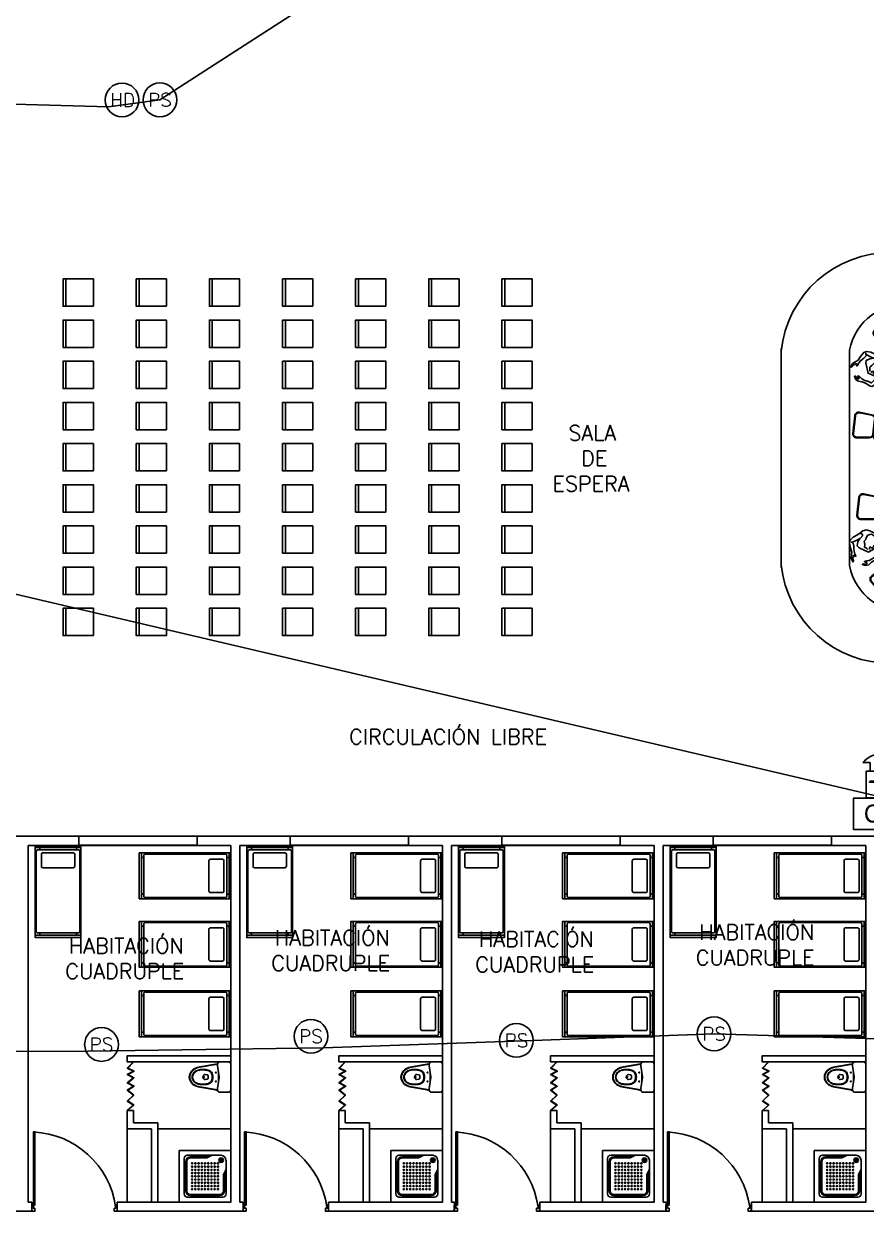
# Model space of a CAD drawing. Header units: metres. Extents: x -24 to 527, y -154 to 95.
# Drawn here: x 20.72 to 34.55, y -91.91 to -72.44 of the extents above; entities that cross this region are included whole.
import ezdxf
from ezdxf.enums import TextEntityAlignment as Align

# ---------------------------------------------------------------- set-up
doc = ezdxf.new("R2010")
doc.units = ezdxf.units.M
doc.header["$MEASUREMENT"] = 0
for name, color, linetype in [('AN-TEXTO', 3, 'Continuous'), ('AR-MOBILIRIO', 1, 'Continuous'), ('AR-MUROS', 6, 'Continuous'), ('AR-PUERTAS', 2, 'Continuous'), ('AR-VENTANAS', 2, 'Continuous'), ('MOBILIARIO', 42, 'Continuous')]:
    doc.layers.add(name, color=color, linetype=linetype)
doc.layers.add('EQUIPO', color=1, linetype='Continuous', lineweight=0)
doc.styles.add('REGULAR-2.5', font='romans.shx', dxfattribs={"height": 2.5})
doc.styles.add('ROMAND', font='romand', dxfattribs={"height": 0.5})
doc.styles.add('ROMANS', font='romans.shx', dxfattribs={"width": 0.75})

# ---------------------------------------------------------------- blocks, each defined once
blk = doc.blocks.new('AR-ESTACION DE ENFERMERAS')
at = {"layer": 'AR-MOBILIRIO'}
for p, q in [((-1.792, 3.363), (-1.792, 1.567)), ((-0.584, 2.259), (-0.616, 1.969)), ((-0.575, 2.257), (-0.606, 1.968)), ((-0.508, 2.307), (-0.304, 2.266)), ((-0.506, 2.317), (-0.302, 2.276)), ((-0.258, 2.205), (-0.286, 1.956)), ((-0.248, 2.203), (-0.276, 1.955)), ((-0.234, 2.041), (-0.266, 2.044)), ((-0.235, 2.036), (-0.266, 2.039)), ((-0.253, 2.118), (-0.262, 2.039)), ((-0.229, 2.075), (-0.262, 2.079)), ((-0.226, 2.115), (-0.258, 2.119)), ((-0.226, 2.11), (-0.258, 2.114)), ((-0.248, 2.118), (-0.257, 2.038)), ((-0.243, 2.117), (-0.252, 2.038)), ((-0.238, 2.117), (-0.247, 2.037)), ((-0.233, 2.116), (-0.242, 2.037)), ((-0.228, 2.116), (-0.237, 2.036)), ((-0.551, 1.905), (-0.343, 1.905)), ((-0.551, 1.895), (-0.343, 1.895)), ((-1.792, -0.23), (-1.792, 1.566)), ((-0.438, 0.977), (-0.235, 0.937)), ((-0.517, 0.919), (-0.549, 0.63)), ((-0.507, 0.918), (-0.539, 0.629)), ((-0.44, 0.968), (-0.236, 0.927)), ((-0.191, 0.865), (-0.218, 0.616)), ((-0.181, 0.864), (-0.208, 0.615)), ((-0.185, 0.779), (-0.194, 0.7)), ((-0.158, 0.776), (-0.19, 0.78)), ((-0.167, 0.697), (-0.199, 0.7)), ((-0.166, 0.702), (-0.198, 0.705)), ((-0.161, 0.736), (-0.194, 0.74)), ((-0.158, 0.771), (-0.191, 0.775)), ((-0.18, 0.779), (-0.189, 0.699)), ((-0.175, 0.778), (-0.184, 0.698)), ((-0.17, 0.777), (-0.179, 0.698)), ((-0.165, 0.777), (-0.174, 0.697)), ((-0.16, 0.776), (-0.169, 0.697)), ((-0.483, 0.566), (-0.275, 0.566)), ((-0.483, 0.556), (-0.275, 0.556)), ((-0.307, -0.367), (-0.138, -0.245)), ((-0.301, -0.375), (-0.132, -0.254)), ((-0.056, -0.262), (0.108, -0.451)), ((-0.048, -0.255), (0.115, -0.445)), ((0.032, -0.299), (0.007, -0.32)), ((0.035, -0.302), (0.011, -0.323)), ((0.011, -0.316), (0.063, -0.377)), ((0.015, -0.313), (0.067, -0.374)), ((0.019, -0.31), (0.071, -0.37)), ((0.022, -0.307), (0.075, -0.367)), ((0.026, -0.303), (0.078, -0.364)), ((0.03, -0.3), (0.082, -0.361)), ((0.059, -0.328), (0.034, -0.35)), ((0.081, -0.355), (0.056, -0.376)), ((0.084, -0.359), (0.06, -0.38)), ((-0.317, -0.464), (-0.126, -0.684)), ((-0.31, -0.458), (-0.119, -0.678)), ((-0.035, -0.68), (0.106, -0.527)), ((-0.028, -0.687), (0.113, -0.534))]:
    blk.add_line(p, q, dxfattribs=at)
at = {"layer": 'AR-MOBILIRIO', "linetype": 'ByBlock'}
for p, q in [((-0.672, 0.172), (-0.662, 0.218)), ((-0.662, 0.218), (-0.609, 0.269)), ((-0.559, 0.213), (-0.612, 0.191)), ((-0.609, 0.269), (-0.539, 0.304)), ((-0.494, 0.247), (-0.559, 0.213)), ((-0.539, 0.304), (-0.499, 0.332)), ((-0.532, 0.191), (-0.499, 0.25)), ((-0.453, 0.374), (-0.499, 0.332)), ((-0.499, 0.332), (-0.467, 0.322)), ((-0.454, 0.293), (-0.494, 0.247)), ((-0.467, 0.322), (-0.454, 0.293)), ((-0.39, 0.387), (-0.453, 0.374)), ((-0.405, 0.23), (-0.431, 0.203)), ((-0.431, 0.203), (-0.422, 0.15)), ((-0.399, 0.259), (-0.405, 0.23)), ((-0.378, 0.293), (-0.399, 0.259)), ((-0.34, 0.369), (-0.39, 0.387)), ((-0.336, 0.314), (-0.378, 0.293)), ((-0.261, 0.333), (-0.34, 0.369)), ((-0.308, 0.319), (-0.336, 0.314)), ((-0.279, 0.296), (-0.308, 0.319)), ((-0.259, 0.282), (-0.279, 0.296)), ((-0.186, 0.298), (-0.261, 0.333)), ((-0.232, 0.285), (-0.259, 0.282)), ((-0.224, 0.256), (-0.232, 0.285)), ((-0.21, 0.253), (-0.224, 0.256)), ((-0.221, 0.189), (-0.204, 0.206)), ((-0.204, 0.206), (-0.21, 0.253)), ((-0.159, 0.255), (-0.186, 0.298)), ((-0.156, 0.209), (-0.159, 0.255)), ((-0.138, 0.158), (-0.156, 0.209)), ((-0.652, 0.09), (-0.672, 0.172)), ((-0.632, 0.021), (-0.652, 0.09)), ((-0.642, 0.191), (-0.61, 0.17)), ((-0.637, -0.018), (-0.632, 0.021)), ((-0.612, 0.191), (-0.63, 0.185)), ((-0.61, 0.17), (-0.602, 0.118)), ((-0.602, 0.118), (-0.598, 0.08)), ((-0.598, 0.08), (-0.597, 0.04)), ((-0.597, 0.04), (-0.581, -0.004)), ((-0.546, 0.126), (-0.532, 0.191)), ((-0.515, 0.095), (-0.546, 0.126)), ((-0.361, 0.023), (-0.515, 0.095)), ((-0.422, 0.15), (-0.424, 0.105)), ((-0.424, 0.105), (-0.393, 0.085)), ((-0.393, 0.085), (-0.372, 0.064)), ((-0.315, 0.048), (-0.361, 0.023)), ((-0.345, 0.093), (-0.332, 0.111)), ((-0.342, 0.066), (-0.345, 0.093)), ((-0.332, 0.111), (-0.305, 0.09)), ((-0.218, 0.103), (-0.315, 0.048)), ((-0.305, 0.09), (-0.279, 0.108)), ((-0.279, 0.108), (-0.274, 0.131)), ((-0.274, 0.131), (-0.246, 0.132)), ((-0.246, 0.132), (-0.245, 0.15)), ((-0.245, 0.15), (-0.215, 0.138)), ((-0.202, 0.173), (-0.221, 0.189)), ((-0.215, 0.138), (-0.202, 0.173)), ((-0.177, 0.16), (-0.215, 0.104)), ((-0.215, 0.104), (-0.212, 0.039)), ((-0.212, 0.039), (-0.204, -0.009)), ((-0.14, 0.157), (-0.177, 0.16)), ((-0.151, -0.059), (-0.134, 0.052)), ((-0.134, 0.052), (-0.14, 0.157)), ((-0.641, -0.082), (-0.637, -0.018)), ((-0.61, -0.141), (-0.641, -0.082)), ((-0.605, -0.034), (-0.614, -0.07)), ((-0.614, -0.07), (-0.609, -0.106)), ((-0.605, -0.119), (-0.61, -0.141)), ((-0.609, -0.106), (-0.605, -0.119)), ((-0.591, -0.033), (-0.605, -0.034)), ((-0.571, -0.055), (-0.591, -0.033)), ((-0.581, -0.004), (-0.565, -0.044)), ((-0.565, -0.044), (-0.571, -0.055)), ((-0.44, -0.172), (-0.457, -0.176)), ((-0.457, -0.176), (-0.457, -0.186)), ((-0.457, -0.186), (-0.403, -0.199)), ((-0.397, -0.174), (-0.44, -0.172)), ((-0.386, -0.119), (-0.427, -0.13)), ((-0.427, -0.13), (-0.426, -0.136)), ((-0.426, -0.136), (-0.387, -0.146)), ((-0.403, -0.199), (-0.354, -0.185)), ((-0.38, -0.153), (-0.397, -0.174)), ((-0.387, -0.146), (-0.38, -0.153)), ((-0.347, -0.113), (-0.386, -0.119)), ((-0.354, -0.185), (-0.308, -0.141)), ((-0.297, -0.089), (-0.347, -0.113)), ((-0.308, -0.141), (-0.247, -0.104)), ((-0.252, -0.053), (-0.297, -0.089)), ((-0.208, -0.033), (-0.252, -0.053)), ((-0.247, -0.104), (-0.185, -0.084)), ((-0.2, -0.03), (-0.208, -0.033)), ((-0.204, -0.009), (-0.2, -0.03)), ((-0.185, -0.084), (-0.151, -0.059))]:
    blk.add_line(p, q, dxfattribs=at)
at = {"layer": 'AR-MOBILIRIO'}
for points in [[(-1.792, 3.317, -0.388962), (0.028, 4.934), (0.354, 4.08, 0.39649), (-0.672, 3.332), (-0.671, 1.567)], [(-1.792, -0.184, 0.388962), (0.028, -1.801), (0.354, -0.947, -0.39649), (-0.672, -0.199), (-0.671, 1.566)]]:
    blk.add_lwpolyline(points, format="xyb", dxfattribs=at)
at = {"layer": 'AR-MOBILIRIO', "linetype": 'ByBlock'}
for points in [[(-0.626, 3.064), (-0.648, 3.054), (-0.619, 3.115), (-0.566, 3.15), (-0.531, 3.17), (-0.488, 3.228), (-0.436, 3.294), (-0.393, 3.313), (-0.32, 3.302), (-0.25, 3.267), (-0.204, 3.253), (-0.142, 3.242)], [(-0.204, 3.253), (-0.192, 3.221), (-0.208, 3.193), (-0.268, 3.197), (-0.335, 3.228), (-0.385, 3.257), (-0.4, 3.268), (-0.402, 3.281), (-0.399, 3.243), (-0.436, 3.205), (-0.464, 3.179), (-0.496, 3.154), (-0.521, 3.115), (-0.543, 3.078), (-0.556, 3.076), (-0.55, 3.105), (-0.559, 3.115), (-0.593, 3.101), (-0.619, 3.075), (-0.626, 3.064)], [(-0.216, 2.89), (-0.318, 2.934), (-0.366, 2.956), (-0.401, 3.122), (-0.396, 3.165), (-0.336, 3.194), (-0.269, 3.202)], [(-0.32, 2.966), (-0.301, 2.985), (-0.278, 2.986), (-0.279, 2.951), (-0.248, 2.942), (-0.227, 2.951), (-0.21, 2.93), (-0.194, 2.94), (-0.187, 2.909), (-0.15, 2.92), (-0.149, 2.945), (-0.126, 2.942), (-0.092, 2.975), (-0.098, 2.987), (-0.079, 3.012), (-0.098, 3.031), (-0.099, 3.056), (-0.098, 3.093), (-0.119, 3.112), (-0.162, 3.133), (-0.201, 3.129), (-0.228, 3.116), (-0.265, 3.121), (-0.302, 3.081), (-0.339, 3.055), (-0.336, 3.019), (-0.34, 2.99)], [(-0.124, 2.86), (-0.094, 2.906), (-0.059, 2.935), (-0.041, 2.983), (-0.058, 3.064), (-0.078, 3.148), (-0.094, 3.199), (-0.142, 3.242)], [(-0.582, 2.911), (-0.591, 2.906), (-0.568, 2.855), (-0.527, 2.824), (-0.464, 2.815), (-0.398, 2.789), (-0.345, 2.751), (-0.304, 2.739), (-0.205, 2.793), (-0.126, 2.861), (-0.145, 2.892), (-0.214, 2.889)], [(-0.214, 2.889), (-0.263, 2.847), (-0.297, 2.812), (-0.311, 2.796), (-0.318, 2.8), (-0.36, 2.823), (-0.417, 2.837), (-0.466, 2.862), (-0.494, 2.89), (-0.527, 2.916), (-0.532, 2.911), (-0.516, 2.874), (-0.518, 2.864), (-0.545, 2.865), (-0.569, 2.9), (-0.582, 2.911)]]:
    blk.add_lwpolyline(points, dxfattribs=at)
at = {"layer": 'AR-MOBILIRIO'}
for centre, radius, start, end in [((-0.871, 2.148), 0.646, 336.7176, 10.5405), ((-0.206, 2.055), 0.0305, 272.5051, 304.8395), ((-0.202, 2.089), 0.0305, 42.2784, 74.6625), ((-0.804, 0.809), 0.646, 336.7176, 10.5405), ((-0.134, 0.75), 0.0305, 42.2784, 74.6625), ((-0.138, 0.716), 0.0305, 272.5051, 304.8395), ((-0.431, -0.75), 0.646, 23.8876, 57.7104), ((0.067, -0.299), 0.0305, 89.4483, 121.8325), ((0.089, -0.325), 0.0305, 319.675, 352.0095)]:
    blk.add_arc(centre, radius, start, end, dxfattribs=at)
at = {"layer": 'AR-MOBILIRIO', "extrusion": (0, 0, -1)}
for centre, major_axis, start_param, end_param in [((-0.518, 2.251), (0.0369, 0.0554), 4.232936, 5.879449), ((-0.518, 2.251), (0.0313, 0.0471), 4.232936, 5.879449), ((-0.314, 2.211), (0.0313, 0.0471), 5.879449, 7.375986), ((-0.314, 2.211), (0.0369, 0.0554), 5.879449, 7.375986), ((-0.55, 1.962), (0.0369, 0.0554), 2.568445, 4.232936), ((-0.55, 1.962), (0.0313, 0.0471), 2.568445, 4.232936), ((-0.342, 1.962), (0.0313, 0.0471), 1.092801, 2.568445), ((-0.342, 1.962), (0.0369, 0.0554), 1.092801, 2.568445), ((-0.451, 0.912), (0.0369, 0.0554), 4.232936, 5.879449), ((-0.451, 0.912), (0.0313, 0.0471), 4.232936, 5.879449), ((-0.247, 0.871), (0.0313, 0.0471), 5.879449, 7.375986), ((-0.247, 0.871), (0.0369, 0.0554), 5.879449, 7.375986), ((-0.482, 0.623), (0.0369, 0.0554), 2.568445, 4.232936), ((-0.482, 0.623), (0.0313, 0.0471), 2.568445, 4.232936), ((-0.274, 0.622), (0.0313, 0.0471), 1.092801, 2.568445), ((-0.274, 0.622), (0.0369, 0.0554), 1.092801, 2.568445), ((-0.267, -0.421), (-0.0156, 0.0647), 4.232936, 5.879449), ((-0.267, -0.421), (-0.0132, 0.055), 4.232936, 5.879449), ((-0.099, -0.299), (-0.0156, 0.0647), 5.879449, 7.375986), ((-0.099, -0.299), (-0.0132, 0.055), 5.879449, 7.375986), ((0.065, -0.488), (-0.0132, 0.055), 1.092801, 2.568445), ((0.065, -0.488), (-0.0156, 0.0647), 1.092801, 2.568445), ((-0.076, -0.641), (-0.0156, 0.0647), 2.568445, 4.232936), ((-0.076, -0.641), (-0.0132, 0.055), 2.568445, 4.232936)]:
    blk.add_ellipse(centre, major_axis=major_axis, ratio=1, start_param=start_param, end_param=end_param, dxfattribs=at)
at = {"layer": 'AR-MOBILIRIO'}
for centre, major_axis, start_param, end_param in [((-0.244, 2.078), (0.022, 0.194), 2.867658, 6.556557), ((-0.269, 2.081), (0.022, 0.194), 3.414965, 6.009251), ((-0.176, 0.739), (0.022, 0.194), 2.867658, 6.556557), ((-0.202, 0.741), (0.022, 0.194), 3.414965, 6.009251), ((0.047, -0.338), (-0.128, 0.148), 2.867658, 6.556557), ((0.027, -0.354), (-0.128, 0.148), 3.414965, 6.009251)]:
    blk.add_ellipse(centre, major_axis=major_axis, ratio=0.239226, start_param=start_param, end_param=end_param, dxfattribs=at)
for points in [[(-0.188, 2.03), (-0.185, 2.049), (-0.183, 2.068), (-0.18, 2.095), (-0.18, 2.102), (-0.179, 2.11)], [(-0.121, 0.691), (-0.118, 0.71), (-0.115, 0.729), (-0.113, 0.755), (-0.112, 0.763), (-0.112, 0.771)], [(0.119, -0.329), (0.108, -0.314), (0.095, -0.299), (0.078, -0.28), (0.072, -0.274), (0.067, -0.268)]]:
    blk.add_open_spline(points, degree=3, knots=[4.503628, 4.503628, 4.503628, 4.503628, 4.7924379, 4.7924379, 4.9095358, 4.9095358, 4.9095358, 4.9095358], dxfattribs=at)
at = {"layer": 'MOBILIARIO', "linetype": 'ByBlock'}
blk.add_line((-0.63, 0.185), (-0.642, 0.191), dxfattribs=at)
blk = doc.blocks.new('AR-ESTACION DE ENFERMERAS 1')
at = {"layer": 'AR-MOBILIRIO'}
for p, q in [((0.413, 4.588), (0.176, 4.418)), ((0.419, 4.58), (0.182, 4.41)), ((0.5, 4.563), (0.606, 4.384)), ((0.508, 4.568), (0.614, 4.389)), ((0.165, 4.32), (0.304, 4.165)), ((0.172, 4.327), (0.311, 4.172)), ((0.59, 4.309), (0.387, 4.163)), ((0.596, 4.301), (0.393, 4.155)), ((0.481, 4.179), (0.462, 4.205)), ((0.53, 4.247), (0.465, 4.201)), ((0.485, 4.181), (0.466, 4.208)), ((0.533, 4.243), (0.468, 4.197)), ((0.536, 4.239), (0.471, 4.193)), ((0.539, 4.235), (0.474, 4.189)), ((0.542, 4.231), (0.477, 4.185)), ((0.545, 4.227), (0.479, 4.18)), ((0.514, 4.201), (0.494, 4.228)), ((0.542, 4.222), (0.523, 4.248)), ((0.546, 4.225), (0.527, 4.251))]:
    blk.add_line(p, q, dxfattribs=at)
for centre, radius, start, end in [((0.139, 4.727), 0.646, 288.6156, 322.4385), ((0.514, 4.17), 0.0305, 224.4031, 256.7375), ((0.542, 4.19), 0.0305, 354.1764, 26.5605)]:
    blk.add_arc(centre, radius, start, end, dxfattribs=at)
at = {"layer": 'AR-MOBILIRIO', "extrusion": (0, 0, -1)}
for centre, major_axis, start_param, end_param in [((0.452, 4.534), (0.0659, 0.0096), 4.232936, 5.879449), ((0.452, 4.534), (0.056, 0.0081), 4.232936, 5.879449), ((0.215, 4.364), (0.0659, 0.0096), 2.568445, 4.232936), ((0.215, 4.364), (0.056, 0.0081), 2.568445, 4.232936), ((0.557, 4.355), (0.056, 0.0081), 5.879449, 7.375986), ((0.557, 4.355), (0.0659, 0.0096), 5.879449, 7.375986), ((0.354, 4.209), (0.0659, 0.0096), 1.092801, 2.568445), ((0.354, 4.209), (0.056, 0.0081), 1.092801, 2.568445)]:
    blk.add_ellipse(centre, major_axis=major_axis, ratio=1, start_param=start_param, end_param=end_param, dxfattribs=at)
at = {"layer": 'AR-MOBILIRIO'}
for centre, start_param, end_param in [((0.506, 4.214), 2.867658, 6.556557), ((0.491, 4.234), 3.414965, 6.009251)]:
    blk.add_ellipse(centre, major_axis=(0.159, 0.113), ratio=0.239226, start_param=start_param, end_param=end_param, dxfattribs=at)
blk.add_open_spline([(0.507, 4.141), (0.523, 4.151), (0.539, 4.162), (0.561, 4.178), (0.567, 4.182), (0.573, 4.187)], degree=3, knots=[4.503628, 4.503628, 4.503628, 4.503628, 4.7924379, 4.7924379, 4.9095358, 4.9095358, 4.9095358, 4.9095358], dxfattribs=at)
at = {"layer": 'AR-MOBILIRIO', "color": 1}
blk.add_blockref('AR-ESTACION DE ENFERMERAS', (0.431, 0.75), dxfattribs=at)
blk = doc.blocks.new('silla')
for points in [[(-0.225, -0.023), (0.225, -0.023), (0.225, 0.023), (-0.225, 0.023)], [(-0.225, -0.473), (0.225, -0.473), (0.225, -0.023), (-0.225, -0.023)]]:
    blk.add_lwpolyline(points, close=True)
blk = doc.blocks.new('*U121')
at = {"layer": 'AR-MOBILIRIO', "rotation": 90}
blk.add_blockref('silla', (-0.225, 0), dxfattribs=at)
blk = doc.blocks.new('*U128')
at = {"layer": 'AR-MUROS', "color": 0, "linetype": 'ByBlock', "lineweight": -2}
for p in [(0, 5.4), (1.2, 5.4), (2.4, 5.4), (3.6, 5.4), (4.8, 5.4), (6, 5.4), (7.2, 5.4), (0, 4.725), (1.2, 4.725), (2.4, 4.725), (3.6, 4.725), (4.8, 4.725), (6, 4.725), (7.2, 4.725), (0, 4.05), (1.2, 4.05), (2.4, 4.05), (3.6, 4.05), (4.8, 4.05), (6, 4.05), (7.2, 4.05), (0, 3.375), (1.2, 3.375), (2.4, 3.375), (3.6, 3.375), (4.8, 3.375), (6, 3.375), (7.2, 3.375), (0, 2.7), (1.2, 2.7), (2.4, 2.7), (3.6, 2.7), (4.8, 2.7), (6, 2.7), (7.2, 2.7), (0, 2.025), (1.2, 2.025), (2.4, 2.025), (3.6, 2.025), (4.8, 2.025), (6, 2.025), (7.2, 2.025), (0, 1.35), (1.2, 1.35), (2.4, 1.35), (3.6, 1.35), (4.8, 1.35), (6, 1.35), (7.2, 1.35), (0, 0.675), (1.2, 0.675), (2.4, 0.675), (3.6, 0.675), (4.8, 0.675), (6, 0.675), (7.2, 0.675), (0, 0), (1.2, 0), (2.4, 0), (3.6, 0), (4.8, 0), (6, 0), (7.2, 0)]:
    blk.add_blockref('*U121', p, dxfattribs=at)
blk = doc.blocks.new('31643339')
at = {"layer": 'AR-MOBILIRIO'}
for p, q in [((0.038, 0.5), (0.038, -0.5)), ((0.038, 0.4), (0.087, 0.4)), ((1.9, 0.4), (1.95, 0.4)), ((1.95, 0.5), (1.95, -0.5)), ((0.038, -0.4), (0.087, -0.4)), ((1.9, -0.4), (1.95, -0.4))]:
    blk.add_line(p, q, dxfattribs=at)
blk.add_lwpolyline([(0, -0.5), (0, 0.5), (2, 0.5), (2, -0.5)], close=True, dxfattribs=at)
for points in [[(1.87, 0.475, -0.414214), (1.9, 0.445), (1.9, -0.445, -0.414214), (1.87, -0.475), (0.117, -0.475, -0.414214), (0.087, -0.445), (0.087, 0.445, -0.414214), (0.117, 0.475)], [(0.15, -0.332, 0.414214), (0.18, -0.362), (0.447, -0.362, 0.414214), (0.477, -0.332), (0.477, 0.333, 0.414214), (0.447, 0.363), (0.18, 0.363, 0.414214), (0.15, 0.333)]]:
    blk.add_lwpolyline(points, format="xyb", close=True, dxfattribs=at)
blk = doc.blocks.new('AR-PUERTA 2')
at = {"layer": 'AR-PUERTAS', "linetype": 'Continuous'}
for points in [[(-1.354, -0.058), (-1.354, -0.008), (-1.329, -0.008), (-1.329, 0.042), (-1.379, 0.042), (-1.379, -0.058)], [(-0.029, -0.008), (-0.029, 0.042), (0.021, 0.042), (0.021, -0.058), (-0.004, -0.058), (-0.004, -0.008)], [(-0.004, -0.058), (-0.004, -1.258), (-0.029, -1.258), (-0.029, -0.058)]]:
    blk.add_lwpolyline(points, close=True, dxfattribs=at)
blk.add_arc((0.061, 0.169), 1.428, 188.1236, 267.3924, dxfattribs=at)
blk = doc.blocks.new('AR-PUERTA ACORDION')
at = {"layer": 'AR-PUERTAS'}
blk.add_lwpolyline([(-0.386, 0.049), (-0.288, -0.046), (-0.235, 0.057), (-0.185, -0.044), (-0.129, 0.054), (-0.046, -0.045), (0.01, 0.056), (0.073, -0.046), (0.158, 0.053), (0.252, -0.046), (0.317, 0.054), (0.41, -0.047), (0.41, -0.054), (0.318, 0.046), (0.253, -0.054), (0.158, 0.046), (0.072, -0.054), (0.01, 0.046), (-0.045, -0.054), (-0.128, 0.046), (-0.185, -0.054), (-0.235, 0.046), (-0.287, -0.054), (-0.39, 0.046)], close=True, dxfattribs=at)
blk = doc.blocks.new('A$C05366594')
at = {"layer": 'AR-MOBILIRIO', "linetype": 'Continuous'}
for p, q in [((0, 0), (0, 0.72)), ((0, 0.72), (0.72, 0.72)), ((0.72, 0.72), (0.72, 0)), ((0.068, 0.113), (0.068, 0.608)), ((0.09, 0.563), (0.09, 0.158)), ((0.113, 0.653), (0.585, 0.653)), ((0.367, 0.63), (0.158, 0.63)), ((0.428, 0.653), (0.397, 0.637)), ((0.653, 0.585), (0.653, 0.113)), ((0.63, 0.367), (0.63, 0.158)), ((0.653, 0.428), (0.637, 0.397)), ((0.72, 0), (0, 0)), ((0.608, 0.068), (0.113, 0.068)), ((0.563, 0.09), (0.158, 0.09))]:
    blk.add_line(p, q, dxfattribs=at)
at = {"layer": 'AR-MOBILIRIO', "color": 250}
for p, q in [((0.104, 0.563), (0.104, 0.158)), ((0.367, 0.617), (0.158, 0.617)), ((0.458, 0.653), (0.403, 0.625)), ((0.617, 0.367), (0.617, 0.158)), ((0.653, 0.458), (0.625, 0.403)), ((0.563, 0.104), (0.158, 0.104))]:
    blk.add_line(p, q, dxfattribs=at)
at = {"layer": 'AR-MOBILIRIO', "linetype": 'Continuous'}
for centre, major_axis, start_param, end_param in [((0.113, 0.608), (0.0318, 0.0318), 0.785398, 2.356194), ((0.158, 0.563), (0.0477, 0.0477), 0.785398, 2.356194), ((0.367, 0.698), (0.0477, 0.0477), 3.926991, 4.390638), ((0.585, 0.585), (0.0477, 0.0477), 5.497787, 7.068583), ((0.698, 0.367), (-0.0477, 0.0477), 0.321751, 0.785398), ((0.113, 0.113), (-0.0318, 0.0318), 0.785398, 2.356194), ((0.158, 0.158), (-0.0477, 0.0477), 0.785398, 2.356194), ((0.158, 0.158), (-0.0477, 0.0477), 0.785398, 2.356194), ((0.563, 0.158), (0.0477, 0.0477), 3.926991, 5.497787), ((0.608, 0.113), (-0.0318, 0.0318), 2.356194, 3.926991)]:
    blk.add_ellipse(centre, major_axis=major_axis, ratio=1, start_param=start_param, end_param=end_param, dxfattribs=at)
at = {"layer": 'AR-MOBILIRIO', "color": 250}
for centre, major_axis, start_param, end_param in [((0.158, 0.563), (-0.0382, 0.0382), -0.785398, 0.785398), ((0.18, 0.54), (-0.00636, 0.00636), -0.785398, 5.497787), ((0.18, 0.495), (-0.00636, 0.00636), -0.785398, 5.497787), ((0.225, 0.54), (0.00636, 0.00636), 0.785398, 7.068583), ((0.225, 0.495), (0.00636, 0.00636), 0.785398, 7.068583), ((0.27, 0.54), (0.00636, 0.00636), 0.785398, 7.068583), ((0.27, 0.495), (0.00636, 0.00636), 0.785398, 7.068583), ((0.315, 0.54), (-0.00636, 0.00636), -0.785398, 5.497787), ((0.315, 0.495), (-0.00636, 0.00636), -0.785398, 5.497787), ((0.36, 0.54), (-0.00636, 0.00636), -0.785398, 5.497787), ((0.36, 0.495), (-0.00636, 0.00636), -0.785398, 5.497787), ((0.367, 0.698), (0.0573, 0.0573), 3.926991, 4.390638), ((0.405, 0.54), (-0.00636, 0.00636), -0.785398, 5.497787), ((0.405, 0.495), (-0.00636, 0.00636), -0.785398, 5.497787), ((0.45, 0.54), (0.00636, 0.00636), 0.785398, 7.068583), ((0.45, 0.495), (0.00636, 0.00636), 0.785398, 7.068583), ((0.495, 0.54), (0.00636, 0.00636), 0.785398, 7.068583), ((0.495, 0.495), (0.00636, 0.00636), 0.785398, 7.068583), ((0.54, 0.54), (-0.00636, 0.00636), -0.785398, 5.497787), ((0.54, 0.495), (-0.00636, 0.00636), -0.785398, 5.497787), ((0.585, 0.585), (0.0223, 0.0223), 0.785398, 7.068583), ((0.585, 0.585), (-0.00955, 0.00955), -0.785398, 5.497787), ((0.576, 0.585), (0.00286, 0.00286), 0.785398, 7.068583), ((0.581, 0.592), (0.00286, 0.00286), 0.785398, 7.068583), ((0.581, 0.578), (0.00286, 0.00286), 0.785398, 7.068583), ((0.589, 0.592), (0.00286, 0.00286), 0.785398, 7.068583), ((0.589, 0.578), (0.00286, 0.00286), 0.785398, 7.068583), ((0.594, 0.585), (0.00286, 0.00286), 0.785398, 7.068583), ((0.18, 0.45), (-0.00636, 0.00636), -0.785398, 5.497787), ((0.18, 0.405), (-0.00636, 0.00636), -0.785398, 5.497787), ((0.18, 0.36), (-0.00636, 0.00636), -0.785398, 5.497787), ((0.225, 0.45), (0.00636, 0.00636), 0.785398, 7.068583), ((0.225, 0.405), (0.00636, 0.00636), 0.785398, 7.068583), ((0.225, 0.36), (0.00636, 0.00636), 0.785398, 7.068583), ((0.27, 0.45), (0.00636, 0.00636), 0.785398, 7.068583), ((0.27, 0.405), (0.00636, 0.00636), 0.785398, 7.068583), ((0.27, 0.36), (0.00636, 0.00636), 0.785398, 7.068583), ((0.315, 0.45), (-0.00636, 0.00636), -0.785398, 5.497787), ((0.315, 0.36), (-0.00636, 0.00636), -0.785398, 5.497787), ((0.315, 0.405), (-0.00636, 0.00636), -0.785398, 5.497787), ((0.36, 0.45), (-0.00636, 0.00636), -0.785398, 5.497787), ((0.36, 0.405), (-0.00636, 0.00636), -0.785398, 5.497787), ((0.36, 0.36), (-0.00636, 0.00636), -0.785398, 5.497787), ((0.405, 0.45), (-0.00636, 0.00636), -0.785398, 5.497787), ((0.405, 0.405), (-0.00636, 0.00636), -0.785398, 5.497787), ((0.405, 0.36), (-0.00636, 0.00636), -0.785398, 5.497787), ((0.45, 0.45), (0.00636, 0.00636), 0.785398, 7.068583), ((0.45, 0.405), (0.00636, 0.00636), 0.785398, 7.068583), ((0.45, 0.36), (0.00636, 0.00636), 0.785398, 7.068583), ((0.495, 0.45), (0.00636, 0.00636), 0.785398, 7.068583), ((0.495, 0.405), (0.00636, 0.00636), 0.785398, 7.068583), ((0.495, 0.36), (0.00636, 0.00636), 0.785398, 7.068583), ((0.54, 0.45), (-0.00636, 0.00636), -0.785398, 5.497787), ((0.54, 0.36), (-0.00636, 0.00636), -0.785398, 5.497787), ((0.54, 0.405), (-0.00636, 0.00636), -0.785398, 5.497787), ((0.698, 0.367), (-0.0573, 0.0573), 0.321751, 0.785398), ((0.18, 0.315), (-0.00636, 0.00636), -0.785398, 5.497787), ((0.18, 0.27), (-0.00636, 0.00636), -0.785398, 5.497787), ((0.18, 0.225), (-0.00636, 0.00636), -0.785398, 5.497787), ((0.18, 0.18), (-0.00636, 0.00636), -0.785398, 5.497787), ((0.225, 0.315), (0.00636, 0.00636), 0.785398, 7.068583), ((0.225, 0.27), (0.00636, 0.00636), 0.785398, 7.068583), ((0.225, 0.225), (0.00636, 0.00636), 0.785398, 7.068583), ((0.225, 0.18), (0.00636, 0.00636), 0.785398, 7.068583), ((0.27, 0.315), (0.00636, 0.00636), 0.785398, 7.068583), ((0.27, 0.27), (0.00636, 0.00636), 0.785398, 7.068583), ((0.27, 0.225), (0.00636, 0.00636), 0.785398, 7.068583), ((0.27, 0.18), (0.00636, 0.00636), 0.785398, 7.068583), ((0.315, 0.315), (-0.00636, 0.00636), -0.785398, 5.497787), ((0.315, 0.27), (-0.00636, 0.00636), -0.785398, 5.497787), ((0.315, 0.225), (-0.00636, 0.00636), -0.785398, 5.497787), ((0.315, 0.18), (-0.00636, 0.00636), -0.785398, 5.497787), ((0.36, 0.315), (-0.00636, 0.00636), -0.785398, 5.497787), ((0.36, 0.27), (-0.00636, 0.00636), -0.785398, 5.497787), ((0.36, 0.225), (-0.00636, 0.00636), -0.785398, 5.497787), ((0.36, 0.18), (-0.00636, 0.00636), -0.785398, 5.497787), ((0.405, 0.315), (-0.00636, 0.00636), -0.785398, 5.497787), ((0.405, 0.27), (-0.00636, 0.00636), -0.785398, 5.497787), ((0.405, 0.225), (-0.00636, 0.00636), -0.785398, 5.497787), ((0.405, 0.18), (-0.00636, 0.00636), -0.785398, 5.497787), ((0.45, 0.315), (0.00636, 0.00636), 0.785398, 7.068583), ((0.45, 0.27), (0.00636, 0.00636), 0.785398, 7.068583), ((0.45, 0.225), (0.00636, 0.00636), 0.785398, 7.068583), ((0.45, 0.18), (0.00636, 0.00636), 0.785398, 7.068583), ((0.495, 0.315), (0.00636, 0.00636), 0.785398, 7.068583), ((0.495, 0.27), (0.00636, 0.00636), 0.785398, 7.068583), ((0.495, 0.225), (0.00636, 0.00636), 0.785398, 7.068583), ((0.495, 0.18), (0.00636, 0.00636), 0.785398, 7.068583), ((0.54, 0.315), (-0.00636, 0.00636), -0.785398, 5.497787), ((0.54, 0.27), (-0.00636, 0.00636), -0.785398, 5.497787), ((0.54, 0.225), (-0.00636, 0.00636), -0.785398, 5.497787), ((0.54, 0.18), (-0.00636, 0.00636), -0.785398, 5.497787), ((0.158, 0.158), (-0.0382, 0.0382), 0.785398, 2.356194), ((0.158, 0.158), (0.0382, 0.0382), 2.356194, 3.926991), ((0.563, 0.158), (0.0382, 0.0382), 3.926991, 5.497787)]:
    blk.add_ellipse(centre, major_axis=major_axis, ratio=1, start_param=start_param, end_param=end_param, dxfattribs=at)
blk = doc.blocks.new('1p-toppiece')
at = {"layer": 'AR-MOBILIRIO'}
for p, q in [((-0.532, 0.174), (-0.265, 0.22)), ((-0.232, 0.219), (-0.531, 0.169)), ((-0.232, 0.22), (-0.232, 0.195)), ((-0.047, 0.26), (-0.192, 0.26)), ((-0.007, 0.22), (-0.007, -0.214)), ((-0.485, 0.003), (-0.485, 0.003)), ((-0.485, 0.003), (-0.485, 0.003)), ((-0.485, 0.003), (-0.485, 0.003)), ((-0.485, 0.003), (-0.485, 0.003)), ((-0.485, 0.003), (-0.485, 0.003)), ((-0.485, 0.003), (-0.485, 0.003)), ((-0.485, 0.003), (-0.485, 0.003)), ((-0.485, 0.003), (-0.485, 0.003)), ((-0.406, 0.039), (-0.443, 0.044)), ((-0.205, 0.008), (-0.232, 0.195)), ((-0.218, 0.098), (-0.218, 0.003)), ((-0.218, -0.093), (-0.218, 0.003)), ((-0.532, -0.169), (-0.265, -0.215)), ((-0.232, -0.214), (-0.531, -0.163)), ((-0.406, -0.034), (-0.443, -0.039)), ((-0.232, -0.189), (-0.205, -0.003)), ((-0.232, -0.189), (-0.232, -0.214)), ((-0.047, -0.254), (-0.192, -0.254))]:
    blk.add_line(p, q, dxfattribs=at)
blk.add_lwpolyline([(-0.467, -0.009, 0.139005), (-0.464, -0.009, 0.107089), (-0.461, -0.006, 0.080212), (-0.46, -0.002, 0.06796), (-0.459, 0.003, 0.06796), (-0.46, 0.007, 0.080212), (-0.461, 0.011, 0.107089), (-0.464, 0.014, 0.139005), (-0.467, 0.015, 0.139005), (-0.47, 0.014, 0.107089), (-0.473, 0.011, 0.080212), (-0.474, 0.007, 0.06796), (-0.475, 0.003, 0.06796), (-0.474, -0.002, 0.080212), (-0.473, -0.006, 0.107089), (-0.47, -0.009, 0.139005)], format="xyb", close=True, dxfattribs=at)
for centre in [(-0.26, 0.078), (-0.26, -0.072)]:
    blk.add_circle(centre, 0.008, dxfattribs=at)
for centre, radius, start, end in [((-0.24, 0.073), 0.15, 87.0389, 99.7929), ((-0.192, 0.22), 0.04, 90, 180), ((-0.047, 0.22), 0.04, 0, 90), ((-0.545, -0.004), 0.165, 137.5273, 177.8064), ((-0.545, 0.009), 0.165, 182.1936, 222.4727), ((-0.545, -0.004), 0.159, 137.1746, 177.7477), ((-0.545, 0.009), 0.159, 182.2523, 222.8254), ((-0.518, -0.034), 0.206, 106.927, 136.493), ((-0.541, -0.003), 0.122, 134.1142, 177.24), ((-0.541, 0.008), 0.122, 182.76, 225.8858), ((-0.518, -0.034), 0.2, 106.5054, 136.1127), ((-0.541, -0.003), 0.115, 133.4423, 177.1285), ((-0.541, 0.008), 0.115, 182.8715, 226.5577), ((-0.519, -0.031), 0.157, 102.7254, 132.8308), ((-0.52, -0.03), 0.15, 101.8667, 132.1155), ((-0.482, -0.117), 0.296, 99.7929, 108.8085), ((-0.482, -0.12), 0.292, 99.5848, 108.4322), ((-0.482, -0.148), 0.279, 90.6669, 104.9929), ((-0.482, -0.156), 0.281, 90.6819, 104.1933), ((-0.474, -0.297), 0.428, 81.7587, 91.4179), ((-0.488, -0.362), 0.487, 81.705, 89.6761), ((-0.434, 0.003), 0.0456, 126.1832, 180), ((-0.434, 0.003), 0.0456, 180, 233.8168), ((-0.447, 0.019), 0.025, 82.2348, 126.1832), ((-0.434, -0.002), 0.123, 44.007, 82.2929), ((-0.431, -0.004), 0.132, 44.3018, 82.295), ((-0.408, 0.024), 0.015, 13.7696, 82.2348), ((-0.495, 0.003), 0.105, 0, 13.7696), ((-0.495, 0.003), 0.105, 346.2304, 0), ((-0.46, 0.006), 0.138, 358.6352, 34.0042), ((-0.46, -0.001), 0.138, 325.9958, 1.3648), ((-0.441, 0.008), 0.132, 357.4666, 37.446), ((-0.441, -0.003), 0.132, 322.554, 2.5334), ((-0.244, 0.003), 0.04, 351.6776, 8.3142), ((-0.518, 0.039), 0.206, 223.507, 253.073), ((-0.518, 0.039), 0.2, 223.8873, 253.4946), ((-0.519, 0.036), 0.157, 227.1692, 257.2746), ((-0.52, 0.036), 0.15, 227.8845, 258.1333), ((-0.482, 0.122), 0.296, 251.1915, 260.2071), ((-0.482, 0.125), 0.292, 251.5678, 260.4152), ((-0.482, 0.153), 0.279, 255.0071, 269.3331), ((-0.482, 0.161), 0.281, 255.8067, 269.3181), ((-0.488, 0.368), 0.487, 270.3239, 278.295), ((-0.474, 0.302), 0.428, 268.5821, 278.2413), ((-0.447, -0.014), 0.025, 233.8168, 277.7652), ((-0.434, 0.007), 0.123, 277.7071, 315.993), ((-0.431, 0.009), 0.132, 277.705, 315.6982), ((-0.408, -0.019), 0.015, 277.7652, 346.2304), ((-0.24, -0.067), 0.15, 260.2071, 272.966), ((-0.192, -0.214), 0.04, 180, 270), ((-0.047, -0.214), 0.04, 270, 360)]:
    blk.add_arc(centre, radius, start, end, dxfattribs=at)
blk = doc.blocks.new('PS SENSOR')
at = {"ltscale": 8}
blk.add_circle((0, 0), 20.4, dxfattribs=at)
at = {"ltscale": 8, "style": 'ROMANS'}
blk.add_text('PS', height=16.34, dxfattribs=at).set_placement((0, 0), align=Align.MIDDLE)
blk = doc.blocks.new('HD SENSOR')
at = {"ltscale": 8}
blk.add_circle((-0.7, 0), 20.7, dxfattribs=at)
at = {"ltscale": 8, "style": 'ROMANS'}
blk.add_text('HD', height=16.59, dxfattribs=at).set_placement((0, 0), align=Align.MIDDLE)
blk = doc.blocks.new('INT SIREN')
at = {"ltscale": 8}
for p, q in [((-24.72, 16.12), (-24.72, 21.09)), ((-18.73, 0), (-18.73, 18.73)), ((-18.73, 18.73), (0, 18.73)), ((0, 18.73), (0, 0)), ((-24.72, 16.12), (-18.73, 16.12)), ((-24.72, 2.67), (-24.72, -2.32)), ((-24.72, 2.67), (-18.73, 2.67)), ((0, 0), (-18.73, 0))]:
    blk.add_line(p, q, dxfattribs=at)
blk.add_ellipse((-15.42, 9.39), major_axis=(0, 14.95), ratio=1, start_param=0.671127, end_param=2.470465, dxfattribs=at)
at = {"ltscale": 8, "style": 'ROMAND', "text_generation_flag": 6}
blk.add_text('F', height=13.19, rotation=180, dxfattribs=at).set_placement((-13.79, 2.59))
blk = doc.blocks.new('CONTOL MODULE')
at = {"ltscale": 8}
blk.add_lwpolyline([(52.3, 31.7), (0, 31.7), (0, 0), (52.3, 0)], close=True, dxfattribs=at)
at = {"ltscale": 8, "insert": (10.3, 25.1), "char_height": 18, "width": 37.8, "attachment_point": 1}
blk.add_mtext('CM', dxfattribs=at)

msp = doc.modelspace()

# ---------------------------------------------------------------- linework, layer by layer
at = {"layer": 'AR-MUROS'}
for p, q in [((38.164, -85.763), (-0.192, -85.763)), ((22.422, -90.263), (22.422, -90.563)), ((22.522, -90.263), (22.422, -90.263)), ((22.522, -90.463), (22.522, -90.263)), ((25.895, -90.263), (25.895, -90.563)), ((25.995, -90.263), (25.895, -90.263)), ((25.995, -90.463), (25.995, -90.263)), ((29.368, -90.263), (29.368, -90.563)), ((29.468, -90.263), (29.368, -90.263)), ((29.468, -90.463), (29.468, -90.263)), ((32.841, -90.263), (32.841, -90.563)), ((32.941, -90.263), (32.841, -90.263)), ((32.941, -90.463), (32.941, -90.263)), ((22.921, -90.463), (22.921, -91.763)), ((26.394, -90.463), (26.394, -91.763)), ((29.867, -90.463), (29.867, -91.763)), ((33.341, -90.463), (33.341, -91.763)), ((22.422, -90.563), (22.422, -91.763)), ((22.821, -90.563), (22.821, -91.763)), ((25.895, -90.563), (25.895, -91.763)), ((26.294, -90.563), (26.294, -91.763)), ((29.368, -90.563), (29.368, -91.763)), ((29.767, -90.563), (29.767, -91.763)), ((32.841, -90.563), (32.841, -91.763)), ((33.241, -90.563), (33.241, -91.763))]:
    msp.add_line(p, q, dxfattribs=at)
for points in [[(24.121, -85.913), (20.798, -85.913)], [(20.798, -91.763), (20.798, -85.913)], [(22.257, -91.763), (24.121, -91.763), (24.121, -85.913)], [(27.594, -85.913), (24.271, -85.913)], [(24.271, -91.763), (24.271, -85.913)], [(25.722, -91.763), (27.594, -91.763), (27.594, -85.913)], [(31.067, -85.913), (27.744, -85.913)], [(27.744, -91.763), (27.744, -85.913)], [(29.189, -91.763), (31.067, -91.763), (31.067, -85.913)], [(34.541, -85.913), (31.217, -85.913)], [(31.217, -91.763), (31.217, -85.913)], [(32.662, -91.763), (34.541, -91.763), (34.541, -85.913)], [(24.121, -89.363), (22.422, -89.363), (22.422, -89.463), (24.121, -89.463)], [(27.594, -89.363), (25.895, -89.363), (25.895, -89.463), (27.594, -89.463)], [(31.067, -89.363), (29.368, -89.363), (29.368, -89.463), (31.067, -89.463)], [(34.541, -89.363), (32.841, -89.363), (32.841, -89.463), (34.541, -89.463)], [(22.921, -90.463), (22.522, -90.463)], [(26.394, -90.463), (25.995, -90.463)], [(29.867, -90.463), (29.468, -90.463)], [(33.341, -90.463), (32.941, -90.463)], [(22.821, -90.563), (22.422, -90.563)], [(22.921, -90.563), (24.121, -90.563)], [(26.294, -90.563), (25.895, -90.563)], [(26.394, -90.563), (27.594, -90.563)], [(29.767, -90.563), (29.368, -90.563)], [(29.867, -90.563), (31.067, -90.563)], [(33.241, -90.563), (32.841, -90.563)], [(33.341, -90.563), (34.541, -90.563)], [(20.798, -91.763), (20.857, -91.763)], [(20.857, -91.913), (20.857, -91.763)], [(22.257, -91.913), (22.257, -91.763)], [(24.271, -91.763), (24.322, -91.763)], [(24.322, -91.913), (24.322, -91.763)], [(25.722, -91.913), (25.722, -91.763)], [(27.744, -91.763), (27.789, -91.763)], [(27.789, -91.913), (27.789, -91.763)], [(29.189, -91.913), (29.189, -91.763)], [(31.217, -91.763), (31.262, -91.763)], [(31.262, -91.913), (31.262, -91.763)], [(32.662, -91.913), (32.662, -91.763)], [(18.769, -91.913), (20.798, -91.913)], [(20.798, -91.913), (20.857, -91.913)], [(22.257, -91.913), (24.271, -91.913)], [(24.271, -91.913), (24.322, -91.913)], [(25.722, -91.913), (27.744, -91.913)], [(27.744, -91.913), (27.789, -91.913)], [(29.189, -91.913), (31.217, -91.913)], [(31.217, -91.913), (31.262, -91.913)], [(32.662, -91.913), (34.691, -91.913)]]:
    msp.add_lwpolyline(points, dxfattribs=at)
at = {"layer": 'AR-PUERTAS'}
for points in [[(38.183, -72.147), (28.538, -70.086), (22.957, -73.688), (22.113, -73.801), (4.443, -73.303), (3.599, -73.416), (4.359, -75.614), (2.489, -75.528), (-7.573, -71.034), (-7.351, -74.451), (-7.71, -78.101), (-7.47, -81.391), (1.925, -78.706), (1.634, -82.362), (-7.619, -84.768), (5.859, -78.345), (34.845, -85.136)], [(35.619, -89.115), (32.05, -89.004), (29.084, -89.112), (25.638, -89.232), (21.778, -89.289), (18.118, -89.297), (14.757, -89.161), (11.333, -89.04), (7.635, -89.151), (4.134, -89.201)]]:
    msp.add_lwpolyline(points, dxfattribs=at)
at = {"layer": 'AR-VENTANAS'}
for points in [[(21.626, -85.762), (21.626, -85.912), (23.569, -85.912), (23.569, -85.762)], [(25.093, -85.762), (25.093, -85.912), (27.036, -85.912), (27.036, -85.762)], [(28.566, -85.762), (28.566, -85.912), (30.509, -85.912), (30.509, -85.762)], [(32.035, -85.762), (32.035, -85.912), (33.978, -85.912), (33.978, -85.762)]]:
    msp.add_lwpolyline(points, close=True, dxfattribs=at)

# ---------------------------------------------------------------- block references
at = {"layer": 'AR-MOBILIRIO'}
msp.add_blockref('AR-ESTACION DE ENFERMERAS 1', (34.512, -81.877), dxfattribs=at)
at = {"layer": 'AR-MOBILIRIO', "color": 4, "xscale": 0.9681450398693042, "yscale": 0.9681450398693042, "zscale": 0.9681450398693042}
for p in [(24.127, -89.715), (27.6, -89.715), (31.074, -89.715), (34.547, -89.715)]:
    msp.add_blockref('1p-toppiece', p, dxfattribs=at)
at = {"layer": 'AR-MOBILIRIO', "xscale": 1.176120000000083, "yscale": 1.176120000000083, "zscale": 1.176120000000083}
for p in [(23.274, -91.763), (26.747, -91.763), (30.221, -91.763), (33.694, -91.763)]:
    msp.add_blockref('A$C05366594', p, dxfattribs=at)
at = {"layer": 'AR-MUROS'}
msp.add_blockref('*U128', (21.617, -82.249), dxfattribs=at)
at = {"layer": 'AR-MUROS', "rotation": 180}
for p in [(20.878, -91.871), (24.343, -91.871), (27.809, -91.871), (31.282, -91.871)]:
    msp.add_blockref('AR-PUERTA 2', p, dxfattribs=at)
at = {"layer": 'AR-VENTANAS'}
for name, p, xscale, yscale, zscale in [('PS SENSOR', (22.957, -73.688), 0.01356668989315578, 0.01356668989315578, 0.01356668989315578), ('HD SENSOR', (22.345, -73.69), 0.01336319243885987, 0.01336319243885987, 0.01336319243885987), ('CONTOL MODULE', (34.34, -85.655), 0.01633993801597519, 0.01633993801597519, 0.01633993801597519), ('PS SENSOR', (25.435, -89.044), 0.01356668989315578, 0.01356668989315578, 0.01356668989315578), ('PS SENSOR', (32.05, -89.004), 0.01356668989315578, 0.01356668989315578, 0.01356668989315578), ('PS SENSOR', (21.999, -89.178), 0.01356668989315578, 0.01356668989315578, 0.01356668989315578), ('PS SENSOR', (28.807, -89.112), 0.01356668989315578, 0.01356668989315578, 0.01356668989315578)]:
    msp.add_blockref(name, p, dxfattribs=dict(at, xscale=xscale, yscale=yscale, zscale=zscale))
at = {"layer": 'AR-VENTANAS', "xscale": 0.02352951074299773, "yscale": 0.02352951074299773, "zscale": 0.02352951074299773, "rotation": 270}
msp.add_blockref('INT SIREN', (34.547, -85.136), dxfattribs=at)
at = {"layer": 'AR-VENTANAS', "rotation": 270}
for p in [(22.476, -89.853), (25.949, -89.853), (29.422, -89.853), (32.896, -89.853)]:
    msp.add_blockref('AR-PUERTA ACORDION', p, dxfattribs=at)
at = {"layer": 'EQUIPO', "xscale": 0.7516572760392114, "yscale": 0.7516572760392114, "zscale": 0.7516572760392114}
for p, rotation in [((21.286, -85.922), 270), ((24.121, -86.413), 180), ((24.759, -85.922), 270), ((27.594, -86.413), 180), ((28.233, -85.922), 270), ((31.067, -86.413), 180), ((31.706, -85.922), 270), ((34.541, -86.413), 180), ((24.121, -87.537), 180), ((27.594, -87.537), 180), ((31.067, -87.537), 180), ((34.541, -87.537), 180), ((24.121, -88.676), 180), ((27.594, -88.676), 180), ((31.067, -88.676), 180), ((34.541, -88.676), 180)]:
    msp.add_blockref('31643339', p, dxfattribs=dict(at, rotation=rotation))

# ---------------------------------------------------------------- texts
at = {"layer": 'AN-TEXTO', "char_height": 0.25, "attachment_point": 1, "style": 'REGULAR-2.5'}
for s, width, heights, insert in [('\\pi0.25119;SALA\\P\\pi0.45953;DE\\P\\pi-0.01071;ESPERA', 1.32382, [1.175], (29.41, -79.025)), ('\\pi1.09558;CIRCULACIÓN LIBRE ', 5.7864, [0.31], (24.967, -84.007)), ('\\pi-0.03715;HABITACIÓN\\P\\pi-0.09667;CUADRUPLE', 1.9138, [1.229], (24.881, -87.303)), ('\\pi-0.03715;HABITACIÓN\\P\\pi-0.09667;CUADRUPLE', 1.9138, [1.229], (31.846, -87.213)), ('\\pi-0.03715;HABITACIÓN\\P\\pi-0.09667;CUADRUPLE', 1.9138, [1.229], (21.502, -87.436)), ('\\pi-0.03715;HABITACIÓN\\P\\pi-0.09667;CUADRUPLE', 1.9138, [1.229], (28.229, -87.325))]:
    msp.add_mtext_dynamic_manual_height_columns(s, width=width, gutter_width=1.25, heights=heights, dxfattribs=dict(at, insert=insert))

doc.saveas('drawing.dxf')
